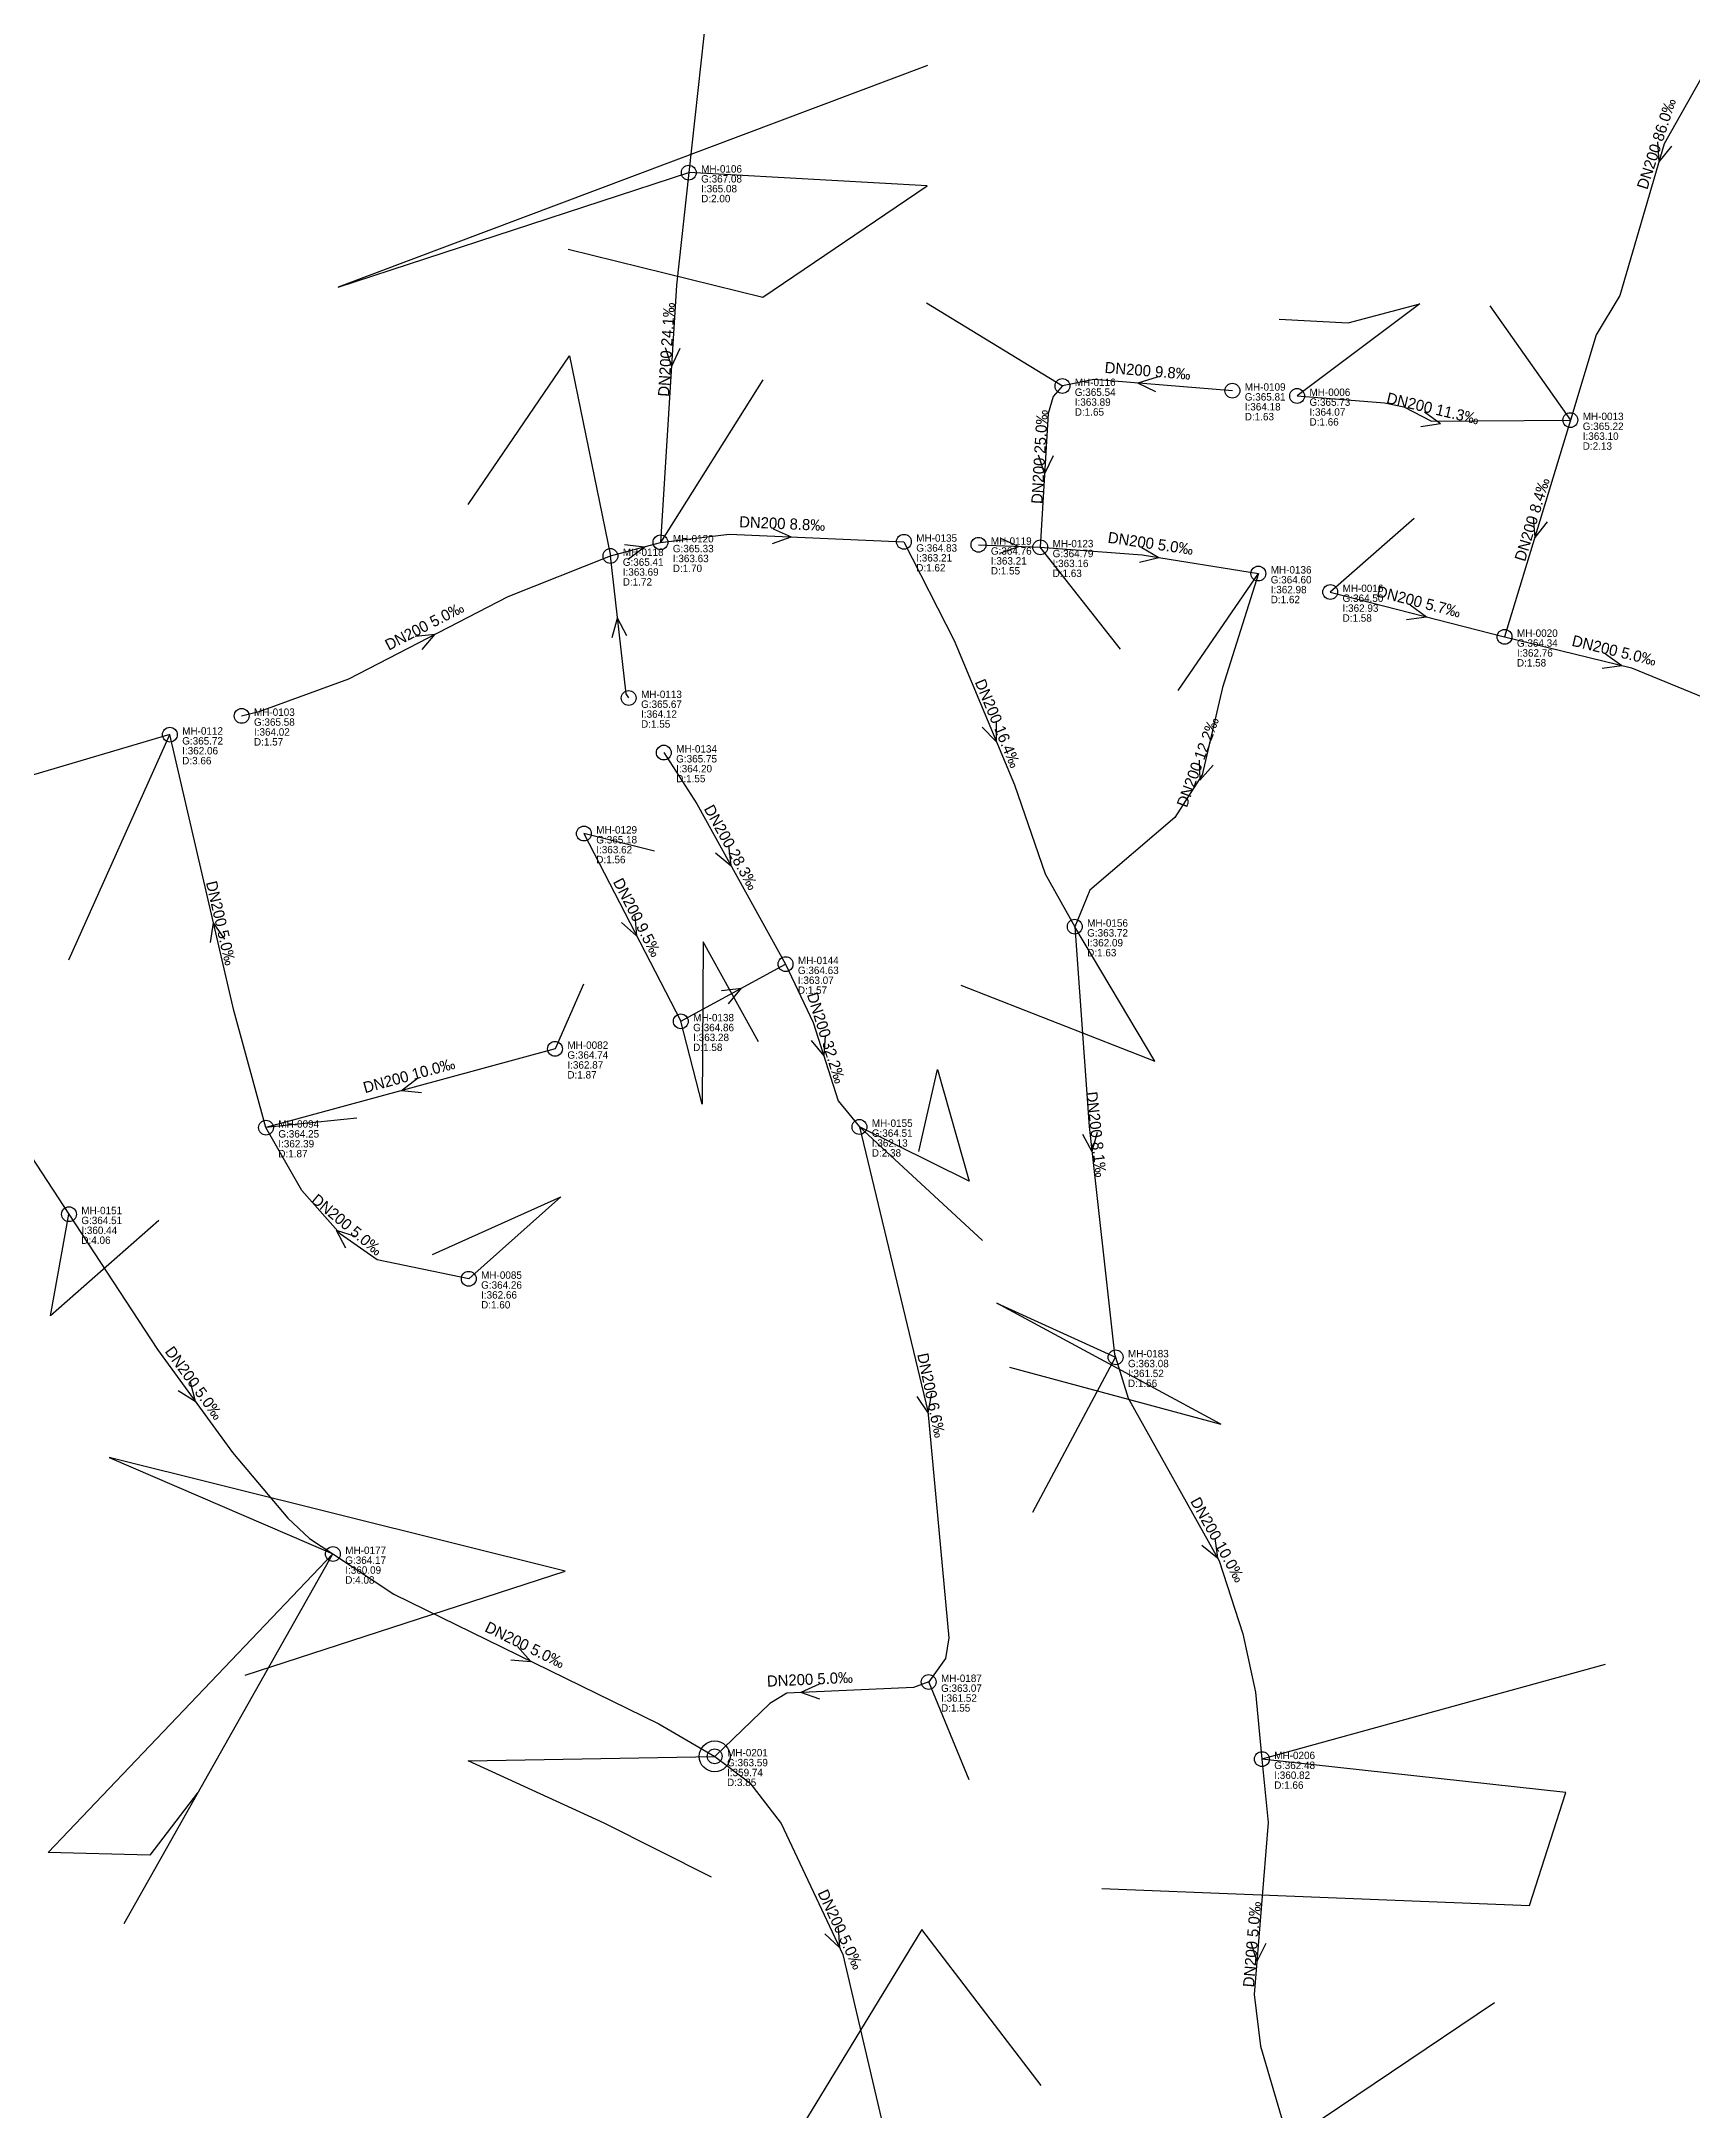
# Model space of a CAD drawing. Header units: metres. Extents: x 449900 to 451990, y 2566732 to 2570847.
# Drawn here: x 450057.6 to 450324.7, y 2570323.8 to 2570658.5 of the extents above; entities that cross this region are included whole.
import ezdxf
from ezdxf.enums import TextEntityAlignment as Align

# ---------------------------------------------------------------- set-up
doc = ezdxf.new("R2010")
doc.units = ezdxf.units.M
for name, color, linetype in [('SEW-DROP', 6, 'Continuous'), ('SEW-LABEL', 2, 'Continuous'), ('SEW-MH', 7, 'Continuous'), ('SEW-MH-LABEL', 8, 'Continuous'), ('SEW-PIPE-DN200', 3, 'Continuous'), ('SEW-RIDER', 8, 'Continuous')]:
    doc.layers.add(name, color=color, linetype=linetype)

msp = doc.modelspace()

# ---------------------------------------------------------------- linework, layer by layer
at = {"layer": 'SEW-DROP'}
msp.add_circle((450166.51, 2570381.05), 2.5, dxfattribs=at)
at = {"layer": 'SEW-LABEL'}
for p, q in [((450319.04, 2570642.23), (450319.26, 2570639)), ((450321.32, 2570641.49), (450319.26, 2570639)), ((450158.49, 2570608.94), (450159.5, 2570605.87)), ((450160.88, 2570608.79), (450159.5, 2570605.87)), ((450238.07, 2570604.16), (450234.98, 2570603.2)), ((450237.88, 2570601.76), (450234.98, 2570603.2)), ((450280.77, 2570596.18), (450283.96, 2570596.66)), ((450281.32, 2570598.52), (450283.96, 2570596.66)), ((450218.85, 2570591.58), (450219.88, 2570588.51)), ((450221.25, 2570591.44), (450219.88, 2570588.51)), ((450175.95, 2570579.63), (450178.89, 2570578.3)), ((450298.91, 2570581.45), (450299.19, 2570578.23)), ((450301.21, 2570580.76), (450299.19, 2570578.23)), ((450151.93, 2570577.09), (450155.14, 2570576.72)), ((450152.55, 2570574.78), (450155.14, 2570576.72)), ((450175.84, 2570577.23), (450178.89, 2570578.3)), ((450212.64, 2570575.69), (450215.69, 2570576.77)), ((450212.74, 2570578.09), (450215.69, 2570576.77)), ((450235.59, 2570576.58), (450238.39, 2570574.96)), ((450235.25, 2570574.2), (450238.39, 2570574.96)), ((450279.04, 2570567.3), (450281.65, 2570565.39)), ((450149.93, 2570562.06), (450150.78, 2570565.17)), ((450152.31, 2570562.33), (450150.78, 2570565.17)), ((450278.44, 2570564.97), (450281.65, 2570565.39)), ((450118.07, 2570562.26), (450121.29, 2570562.57)), ((450119.17, 2570560.12), (450121.29, 2570562.57)), ((450310.07, 2570557.06), (450313.27, 2570557.52)), ((450310.64, 2570559.39), (450313.27, 2570557.52)), ((450209.81, 2570547.52), (450212.07, 2570545.22)), ((450212.03, 2570548.45), (450212.07, 2570545.22)), ((450244.9, 2570542.21), (450245, 2570538.98)), ((450247.16, 2570541.38), (450245, 2570538.98)), ((450166.62, 2570527.2), (450169.13, 2570525.16)), ((450168.72, 2570528.37), (450169.13, 2570525.16)), ((450153.57, 2570517.02), (450153.88, 2570513.8)), ((450084.93, 2570512.71), (450085.42, 2570515.9)), ((450087.27, 2570513.25), (450085.42, 2570515.9)), ((450151.44, 2570515.92), (450153.88, 2570513.8)), ((450167.61, 2570504.91), (450170.82, 2570505.29)), ((450168.76, 2570502.8), (450170.82, 2570505.29)), ((450182.11, 2570496.87), (450184.16, 2570494.37)), ((450184.39, 2570497.59), (450184.16, 2570494.37)), ((450118.42, 2570490.68), (450115.85, 2570488.73)), ((450119.06, 2570488.36), (450115.85, 2570488.73)), ((450226.02, 2570481.72), (450227.55, 2570478.87)), ((450228.41, 2570481.99), (450227.55, 2570478.87)), ((450106.85, 2570463.28), (450105.31, 2570466.11)), ((450108.38, 2570465.12), (450105.31, 2570466.11)), ((450079.72, 2570440.22), (450082.45, 2570438.51)), ((450081.66, 2570441.64), (450082.45, 2570438.51)), ((450199.21, 2570439.29), (450201, 2570436.6)), ((450201.56, 2570439.78), (450201, 2570436.6)), ((450247.42, 2570416.36), (450247.84, 2570413.16)), ((450245.33, 2570415.2), (450247.84, 2570413.16)), ((450134.6, 2570398.82), (450136.77, 2570396.42)), ((450133.54, 2570396.66), (450136.77, 2570396.42)), ((450183.39, 2570392.71), (450180.45, 2570391.37)), ((450183.5, 2570390.31), (450180.45, 2570391.37)), ((450184.33, 2570352.34), (450186.69, 2570350.13)), ((450186.51, 2570353.36), (450186.69, 2570350.13)), ((450253.26, 2570350.97), (450254.21, 2570347.89)), ((450255.65, 2570350.78), (450254.21, 2570347.89))]:
    msp.add_line(p, q, dxfattribs=at)
at = {"layer": 'SEW-MH'}
for centre in [(450162.32, 2570637.23), (450222.77, 2570602.72), (450250.27, 2570601.96), (450260.74, 2570601.11), (450304.95, 2570597.2), (450149.64, 2570575.23), (450157.74, 2570577.42), (450197.12, 2570577.52), (450209.19, 2570577.03), (450219.18, 2570576.62), (450254.47, 2570572.38), (450266.09, 2570569.39), (450294.3, 2570562.14), (450152.6, 2570552.25), (450089.97, 2570549.36), (450078.36, 2570546.32), (450158.28, 2570543.42), (450145.35, 2570530.32), (450224.77, 2570515.26), (450177.97, 2570509.2), (450161.03, 2570499.95), (450140.68, 2570495.5), (450093.91, 2570482.75), (450189.93, 2570482.87), (450062.04, 2570468.75), (450126.72, 2570458.3), (450231.37, 2570445.6), (450104.74, 2570413.79), (450201.13, 2570393.09), (450166.51, 2570381.05), (450255.04, 2570380.61)]:
    msp.add_circle(centre, 1.2, dxfattribs=at)
at = {"layer": 'SEW-PIPE-DN200'}
for points in [[(450166.19, 2570694.87), (450165.23, 2570663.79), (450162.32, 2570637.23)], [(450337.92, 2570682.31), (450330.73, 2570660.72), (450320.14, 2570641.88), (450312.95, 2570617.33), (450309.14, 2570610.98), (450304.95, 2570597.2)], [(450162.32, 2570637.23), (450160.32, 2570619.02), (450157.74, 2570577.42)], [(450250.27, 2570601.96), (450227.86, 2570603.78), (450222.78, 2570602.72), (450222.77, 2570602.72)], [(450222.77, 2570602.72), (450221.29, 2570601.03), (450220.45, 2570598.28), (450219.18, 2570576.62)], [(450260.74, 2570601.11), (450274.85, 2570599.97), (450278.02, 2570599.33), (450282.47, 2570597.01), (450304.95, 2570597.2)], [(450304.95, 2570597.2), (450294.3, 2570562.14)], [(450149.64, 2570575.23), (450157.74, 2570577.42)], [(450157.74, 2570577.42), (450168.85, 2570578.73), (450197.12, 2570577.52)], [(450197.12, 2570577.52), (450205.27, 2570561.55), (450215, 2570538.18), (450219.99, 2570523.78), (450224.77, 2570515.26)], [(450209.19, 2570577.03), (450219.18, 2570576.62)], [(450219.18, 2570576.62), (450235.65, 2570575.38), (450254.47, 2570572.38)], [(450089.97, 2570549.36), (450092.95, 2570550.13), (450107.31, 2570555.34), (450133.09, 2570568.68), (450149.64, 2570575.23)], [(450152.6, 2570552.25), (450152.17, 2570552.91), (450149.64, 2570575.23)], [(450254.47, 2570572.38), (450248.67, 2570553.94), (450245.39, 2570539.83), (450240.95, 2570532.94), (450227.2, 2570521.14), (450224.77, 2570515.26)], [(450266.09, 2570569.39), (450294.3, 2570562.14)], [(450294.3, 2570562.14), (450314.81, 2570557.15), (450328.65, 2570551.49)], [(450078.36, 2570546.32), (450042.78, 2570535.84), (450021.03, 2570531.42)], [(450093.91, 2570482.75), (450088.72, 2570501.69), (450078.36, 2570546.32)], [(450158.28, 2570543.42), (450163.6, 2570535.13), (450177.97, 2570509.2)], [(450021.03, 2570531.42), (450062.04, 2570468.75)], [(450145.35, 2570530.32), (450161.03, 2570499.95), (450161.03, 2570499.95)], [(450224.77, 2570515.26), (450227.09, 2570482.94), (450231.21, 2570446.12), (450231.37, 2570445.6)], [(450161.03, 2570499.95), (450177.97, 2570509.2)], [(450177.97, 2570509.2), (450182.44, 2570499.78), (450186.46, 2570487.08), (450189.93, 2570482.87)], [(450140.68, 2570495.5), (450093.91, 2570482.75)], [(450126.72, 2570458.3), (450111.9, 2570461.37), (450105.97, 2570465.5), (450099.73, 2570472.59), (450093.91, 2570482.75)], [(450189.93, 2570482.87), (450200.97, 2570436.91), (450204.38, 2570400.24), (450203.83, 2570396.9), (450201.13, 2570393.09), (450201.13, 2570393.09)], [(450062.04, 2570468.75), (450076.38, 2570446.85), (450088.5, 2570430.21), (450097.47, 2570419.57), (450100.98, 2570416.28), (450104.74, 2570413.79)], [(450231.37, 2570445.6), (450233.43, 2570439), (450248.11, 2570412.66), (450251.98, 2570400.87), (450253.98, 2570391.42), (450255.04, 2570380.61)], [(450104.74, 2570413.79), (450114.59, 2570407.27), (450157.45, 2570386.31), (450166.51, 2570381.05)], [(450201.13, 2570393.09), (450198.67, 2570392.22), (450178.19, 2570391.27), (450175.41, 2570389.6), (450166.51, 2570381.05)], [(450166.51, 2570381.05), (450172.21, 2570376.75), (450177.29, 2570370.21), (450187.22, 2570349), (450194.85, 2570316.54)], [(450255.04, 2570380.61), (450256.05, 2570370.34), (450253.77, 2570342.52), (450254.84, 2570334.17), (450259.35, 2570318.77)]]:
    msp.add_lwpolyline(points, dxfattribs=at)
at = {"layer": 'SEW-RIDER'}
for points in [[(450200.95, 2570654.58), (450105.59, 2570618.69), (450162.32, 2570637.23)], [(450142.81, 2570624.86), (450174.32, 2570617.1), (450200.86, 2570635.09), (450162.32, 2570637.23)], [(450200.78, 2570616.18), (450222.77, 2570602.72)], [(450257.84, 2570613.54), (450268.99, 2570612.93), (450280.58, 2570616.01), (450260.74, 2570601.11)], [(450291.91, 2570615.67), (450304.95, 2570597.2)], [(450126.62, 2570583.56), (450143, 2570607.6), (450149.64, 2570575.23)], [(450174.31, 2570603.72), (450157.74, 2570577.42)], [(450279.68, 2570581.28), (450266.09, 2570569.39)], [(450232.15, 2570560.17), (450219.18, 2570576.62)], [(450241.52, 2570553.47), (450254.47, 2570572.38)], [(450062, 2570509.89), (450078.36, 2570546.32)], [(450156.75, 2570527.5), (450145.35, 2570530.32)], [(450173.59, 2570496.64), (450164.67, 2570512.82), (450164.49, 2570486.53), (450161.03, 2570499.95)], [(450206.31, 2570505.82), (450237.74, 2570493.51), (450224.77, 2570515.26)], [(450145.29, 2570505.94), (450140.68, 2570495.5)], [(450199.54, 2570478.87), (450202.57, 2570492.18), (450207.66, 2570474.09), (450189.93, 2570482.87)], [(450108.63, 2570484.29), (450093.91, 2570482.75)], [(450209.83, 2570464.5), (450189.93, 2570482.87)], [(450120.85, 2570462.24), (450141.62, 2570471.56), (450126.72, 2570458.3)], [(450076.57, 2570467.72), (450059.07, 2570452.31), (450062.04, 2570468.75)], [(450214.23, 2570444), (450248.42, 2570434.8), (450212.13, 2570454.35), (450231.37, 2570445.6)], [(450218, 2570420.57), (450231.37, 2570445.6)], [(450090.56, 2570394.17), (450142.31, 2570411.02), (450068.52, 2570429.42), (450104.74, 2570413.79)], [(450082.85, 2570375.18), (450075.15, 2570365.07), (450058.68, 2570365.5), (450104.74, 2570413.79)], [(450070.96, 2570354.04), (450104.74, 2570413.79)], [(450310.6, 2570395.9), (450255.04, 2570380.61)], [(450207.66, 2570377.27), (450201.13, 2570393.09)], [(450166.02, 2570361.5), (450148.64, 2570370.26), (450126.64, 2570380.31), (450166.51, 2570381.05)], [(450229.15, 2570359.67), (450298.36, 2570356.92), (450304.21, 2570375.19), (450255.04, 2570380.61)], [(450219.32, 2570327.79), (450200.03, 2570353.05), (450158.07, 2570284.2), (450194.85, 2570316.54)], [(450292.66, 2570341.19), (450259.35, 2570318.77)]]:
    msp.add_lwpolyline(points, dxfattribs=at)

# ---------------------------------------------------------------- texts
at = {"layer": 'SEW-LABEL'}
for s, rotation, p in [('DN200 86.0‰', 72.0831, (450319.72, 2570641.63)), ('DN200 24.1‰', 86.4503, (450159.59, 2570608.56)), ('DN200 9.8‰', 355.3645, (450236.48, 2570604.28)), ('DN200 11.3‰', -13.2897, (450282.5, 2570598.21)), ('DN200 25.0‰', 86.663, (450219.96, 2570591.21)), ('DN200 8.4‰', 73.0999, (450299.62, 2570580.87)), ('DN200 8.8‰', -2.4485, (450177.39, 2570579.57)), ('DN200 5.0‰', -8.2006, (450236.91, 2570576.38)), ('DN200 5.7‰', -14.4188, (450280.19, 2570566.96)), ('DN200 5.0‰', 27.3659, (450119.95, 2570563.08)), ('DN200 5.0‰', -13.6698, (450311.82, 2570559.07)), ('DN200 16.4‰', -67.3953, (450211.49, 2570547.8)), ('DN200 12.2‰', 69.8735, (450245.51, 2570541.58)), ('DN200 28.3‰', -61.0158, (450168.4, 2570527.67)), ('DN200 9.5‰', -62.7005, (450153.19, 2570516.34)), ('DN200 5.0‰', 283.0723, (450085.76, 2570515.64)), ('DN200 32.2‰', -72.4291, (450183.7, 2570497)), ('DN200 10.0‰', 15.2467, (450117.29, 2570490.32)), ('DN200 8.1‰', -83.6212, (450227.38, 2570481.56)), ('DN200 5.0‰', 320.3256, (450106.46, 2570466.36)), ('DN200 5.0‰', -53.93, (450081.57, 2570440.92)), ('DN200 6.6‰', -78.1471, (450200.69, 2570439.27)), ('DN200 10.0‰', -60.8581, (450247.11, 2570415.67)), ('DN200 5.0‰', -26.0624, (450135.42, 2570398.28)), ('DN200 5.0‰', 2.663, (450181.95, 2570392.64)), ('DN200 5.0‰', -64.905, (450186.06, 2570352.69)), ('DN200 5.0‰', 85.3092, (450254.33, 2570350.58))]:
    msp.add_text(s, height=1.8, rotation=rotation, dxfattribs=at).set_placement(p, align=Align.CENTER)
at = {"layer": 'SEW-MH-LABEL'}
for s, p in [('G:367.08', (450164.32, 2570635.63)), ('MH-0106', (450164.32, 2570637.23)), ('D:2.00', (450164.32, 2570632.43)), ('I:365.08', (450164.32, 2570634.03)), ('MH-0116', (450224.77, 2570602.72)), ('MH-0109', (450252.27, 2570601.96)), ('G:365.54', (450224.77, 2570601.12)), ('I:363.89', (450224.77, 2570599.52)), ('G:365.81', (450252.27, 2570600.36)), ('I:364.18', (450252.27, 2570598.76)), ('G:365.73', (450262.74, 2570599.51)), ('MH-0006', (450262.74, 2570601.11)), ('D:1.65', (450224.77, 2570597.92)), ('D:1.63', (450252.27, 2570597.16)), ('D:1.66', (450262.74, 2570596.31)), ('I:364.07', (450262.74, 2570597.91)), ('G:365.22', (450306.95, 2570595.6)), ('MH-0013', (450306.95, 2570597.2)), ('D:2.13', (450306.95, 2570592.4)), ('I:363.10', (450306.95, 2570594)), ('MH-0118', (450151.64, 2570575.23)), ('G:365.33', (450159.74, 2570575.82)), ('MH-0120', (450159.74, 2570577.42)), ('G:364.83', (450199.12, 2570575.92)), ('MH-0135', (450199.12, 2570577.52)), ('G:364.76', (450211.19, 2570575.43)), ('MH-0119', (450211.19, 2570577.03)), ('G:364.79', (450221.18, 2570575.02)), ('MH-0123', (450221.18, 2570576.62)), ('G:365.41', (450151.64, 2570573.63)), ('I:363.69', (450151.64, 2570572.03)), ('D:1.70', (450159.74, 2570572.62)), ('I:363.63', (450159.74, 2570574.22)), ('D:1.62', (450199.12, 2570572.72)), ('I:363.21', (450199.12, 2570574.32)), ('D:1.55', (450211.19, 2570572.23)), ('I:363.21', (450211.19, 2570573.83)), ('D:1.63', (450221.18, 2570571.82)), ('I:363.16', (450221.18, 2570573.42)), ('MH-0136', (450256.47, 2570572.38)), ('D:1.72', (450151.64, 2570570.43)), ('G:364.60', (450256.47, 2570570.78)), ('I:362.98', (450256.47, 2570569.18)), ('MH-0016', (450268.09, 2570569.39)), ('D:1.62', (450256.47, 2570567.58)), ('G:364.50', (450268.09, 2570567.79)), ('I:362.93', (450268.09, 2570566.19)), ('D:1.58', (450268.09, 2570564.59)), ('MH-0020', (450296.3, 2570562.14)), ('G:364.34', (450296.3, 2570560.54)), ('I:362.76', (450296.3, 2570558.94)), ('D:1.58', (450296.3, 2570557.34)), ('MH-0113', (450154.6, 2570552.25)), ('MH-0103', (450091.97, 2570549.36)), ('G:365.67', (450154.6, 2570550.65)), ('I:364.12', (450154.6, 2570549.05)), ('MH-0112', (450080.36, 2570546.32)), ('G:365.58', (450091.97, 2570547.76)), ('I:364.02', (450091.97, 2570546.16)), ('D:1.55', (450154.6, 2570547.45)), ('G:365.72', (450080.36, 2570544.72)), ('D:3.66', (450080.36, 2570541.52)), ('I:362.06', (450080.36, 2570543.12)), ('D:1.57', (450091.97, 2570544.56)), ('G:365.75', (450160.28, 2570541.82)), ('MH-0134', (450160.28, 2570543.42)), ('D:1.55', (450160.28, 2570538.62)), ('I:364.20', (450160.28, 2570540.22)), ('G:365.18', (450147.35, 2570528.72)), ('MH-0129', (450147.35, 2570530.32)), ('D:1.56', (450147.35, 2570525.52)), ('I:363.62', (450147.35, 2570527.12)), ('MH-0156', (450226.77, 2570515.26)), ('G:363.72', (450226.77, 2570513.66)), ('I:362.09', (450226.77, 2570512.06)), ('MH-0144', (450179.97, 2570509.2)), ('D:1.63', (450226.77, 2570510.46)), ('G:364.63', (450179.97, 2570507.6)), ('I:363.07', (450179.97, 2570506)), ('D:1.57', (450179.97, 2570504.4)), ('G:364.86', (450163.03, 2570498.35)), ('MH-0138', (450163.03, 2570499.95)), ('MH-0082', (450142.68, 2570495.5)), ('D:1.58', (450163.03, 2570495.15)), ('I:363.28', (450163.03, 2570496.75)), ('G:364.74', (450142.68, 2570493.9)), ('I:362.87', (450142.68, 2570492.3)), ('D:1.87', (450142.68, 2570490.7)), ('MH-0094', (450095.91, 2570482.75)), ('G:364.51', (450191.93, 2570481.27)), ('MH-0155', (450191.93, 2570482.87)), ('G:364.25', (450095.91, 2570481.15)), ('D:1.87', (450095.91, 2570477.95)), ('I:362.39', (450095.91, 2570479.55)), ('D:2.38', (450191.93, 2570478.07)), ('I:362.13', (450191.93, 2570479.67)), ('MH-0151', (450064.04, 2570468.75)), ('G:364.51', (450064.04, 2570467.15)), ('I:360.44', (450064.04, 2570465.55)), ('D:4.06', (450064.04, 2570463.95)), ('MH-0085', (450128.72, 2570458.3)), ('G:364.26', (450128.72, 2570456.7)), ('I:362.66', (450128.72, 2570455.1)), ('D:1.60', (450128.72, 2570453.5)), ('MH-0183', (450233.37, 2570445.6)), ('G:363.08', (450233.37, 2570444)), ('I:361.52', (450233.37, 2570442.4)), ('D:1.56', (450233.37, 2570440.8)), ('G:364.17', (450106.74, 2570412.19)), ('MH-0177', (450106.74, 2570413.79)), ('D:4.08', (450106.74, 2570408.99)), ('I:360.09', (450106.74, 2570410.59)), ('G:363.07', (450203.13, 2570391.49)), ('MH-0187', (450203.13, 2570393.09)), ('D:1.55', (450203.13, 2570388.29)), ('I:361.52', (450203.13, 2570389.89)), ('MH-0201', (450168.51, 2570381.05)), ('G:363.59', (450168.51, 2570379.45)), ('I:359.74', (450168.51, 2570377.85)), ('G:362.48', (450257.04, 2570379.01)), ('MH-0206', (450257.04, 2570380.61)), ('D:3.85', (450168.51, 2570376.25)), ('D:1.66', (450257.04, 2570375.81)), ('I:360.82', (450257.04, 2570377.41))]:
    msp.add_text(s, height=1.2, dxfattribs=at).set_placement(p)

doc.saveas('drawing.dxf')
